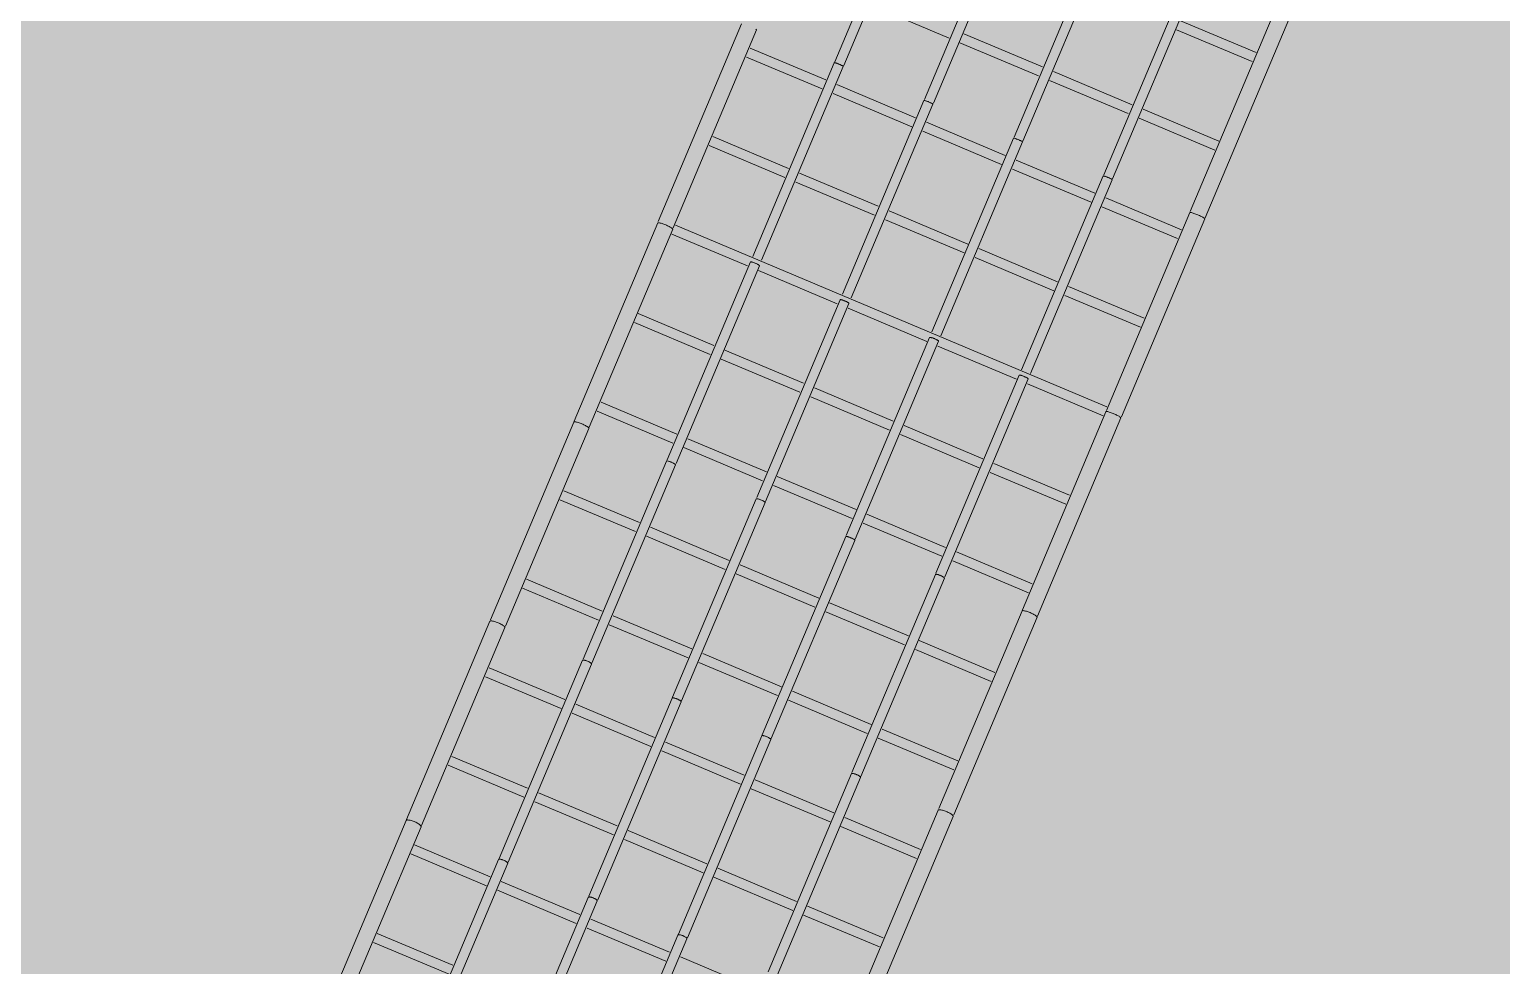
# Model space of a CAD drawing. Header units: millimetres. Extents: x -31757 to 121236, y -27283 to 59400.
# Drawn here: x 51917 to 54641, y 51794 to 53526 of the extents above; entities that cross this region are included whole.
import ezdxf

# ---------------------------------------------------------------- set-up
doc = ezdxf.new("R2010")
doc.units = ezdxf.units.MM
for name, color, linetype, lineweight in [('06_部屋の色', 8, 'Continuous', 0), ('10_見えがかり', 7, 'Continuous', 13), ('11_見えがかり（家具）', 8, 'Continuous', 9)]:
    doc.layers.add(name, color=color, linetype=linetype, lineweight=lineweight)

msp = doc.modelspace()

# ---------------------------------------------------------------- hatches: boundary and pattern name
at = {"layer": '06_部屋の色', "true_color": 0xf6e3a4}
h = msp.add_hatch(color=8, dxfattribs=at)
h.paths.add_polyline_path([(37121.8, 42081.2), (37460.6, 42484.9), (37800.4, 42887.9), (36072.4, 44348.7), (39234.8, 48988.5), (39431.2, 49276.7), (39322.7, 49373.6), (39316.9, 49378.8), (39496.9, 49642.9), (39611.1, 49540.6), (39795.6, 49811.2), (39687.3, 49908.5), (39681.5, 49913.7), (39861.6, 50178), (39975.6, 50075.3), (40009.7, 50125.4), (40040.8, 50171), (41255.9, 51953.7), (41148.6, 52052.4), (41142.8, 52057.7), (41323.5, 52322.9), (41429.2, 52225.4), (41436.5, 52218.7), (41621.7, 52490.5), (41514.7, 52589.5), (41508.9, 52594.8), (41689.8, 52860.2), (41802.5, 52755.7), (41822.1, 52784.5), (42460.9, 53721.7), (42489.9, 53764.2), (42585.7, 53895.5), (42599.7, 53914.6), (42604.4, 53920.3), (42708.9, 54045.6), (42719.4, 54058.2), (42787.8, 54136.5), (42789.9, 54138.9), (42851.9, 54248.7), (42853.6, 54251.8), (42853.6, 54251.9), (42855.9, 54255.5), (43006.4, 54494.7), (43009, 54498), (43179.6, 54718.9), (43182.4, 54721.9), (43373.5, 54925.4), (43376.6, 54928.2), (43586.3, 55112.4), (43589.7, 55114.8), (43816, 55278.1), (43817.8, 55279.1), (44024.5, 55399.8), (44060.7, 55420.9), (44277.9, 55521.2), (44317.9, 55539.6), (44543.7, 55618.6), (44585.3, 55633.1), (44817.7, 55690), (44860.4, 55700.5), (45097.2, 55734.8), (45139.9, 55741), (45140.7, 55741.1), (45144.9, 55741.3), (45427.3, 55754.9), (45483, 55754.9), (47818.2, 55754.5), (47818.4, 55903), (47818.4, 55906.5), (51414.4, 55906), (51414.2, 55759.5), (51414.2, 55754), (51454.3, 55754), (51465.9, 55754), (54573.7, 55753.6), (54613.5, 55753.6), (54615.4, 55753.6), (54621.5, 55753.6), (54623.5, 55753.5), (54625.5, 55753.4), (54626, 55753.3), (54921.2, 55738.5), (54925.4, 55737.8), (55213.9, 55693.9), (55218.1, 55692.9), (55500.8, 55620.2), (55504.7, 55618.8), (55778.8, 55518.2), (55782.5, 55516.4), (56045.2, 55388.7), (56048.5, 55386.6), (56297.2, 55233.1), (56300.2, 55230.8), (56532.3, 55053.1), (56533.1, 55052.3), (56744.8, 54853.6), (56751, 54847.7), (56772.1, 54825.8), (56777.2, 54820.5), (56821.3, 54774.8), (56991.9, 54597.6), (59427.7, 52068.4), (59746.8, 51737.1), (59781.4, 51701.1), (59794.3, 51687.7), (59792.1, 51685.6), (59685.5, 51582.1), (59787.6, 51476.3), (59791.1, 51472.7), (59705, 51389), (59196, 50899.2), (59143.7, 50847.7), (59044.4, 50949.6), (59037.6, 50956.5), (59034, 50953), (59033.8, 50952.8), (59033.1, 50952.1), (59029.9, 50949), (58743.2, 50666.6), (58401.6, 50334.7), (58400.1, 50333.3), (58394.2, 50327.5), (57903.5, 49839.6), (57892.9, 49829), (57459.3, 49402), (57563.5, 49297.4), (57566.6, 49294.3), (57502.7, 49231.4), (57154, 48880), (56803.1, 48530.9), (56319, 48038.3), (56153.9, 47871.8), (56045.6, 47978.5), (55701.8, 47631.8), (55695.6, 47625.4), (55514.2, 47438.2), (55619.3, 47335.4), (55622.9, 47331.9), (55470.9, 47175.2), (55131.2, 46829.4), (54643.1, 46321.1), (54162.4, 45825.1), (53814.8, 45458.4), (53742.7, 45383.3), (53637.7, 45483.3), (53632.6, 45488.1), (53421.1, 45267.7), (53527.7, 45166.4), (53531.3, 45163), (53479.2, 45108.7), (52996.9, 44594.7), (52522.1, 44093.2), (52295.7, 43848.7), (52189.7, 43947.7), (52184.5, 43952.5), (52071.6, 43830.4), (52067.7, 43826.3), (51742.6, 43479.6), (51737.9, 43474.5), (51735.6, 43472.1), (51731.2, 43467.3), (51729.8, 43465.8), (51272.8, 42967.2), (51268.6, 42962.6), (50788.3, 42443.3), (50777.9, 42432.1), (50470.8, 42092.4), (50464.2, 42085.1), (50122.7, 41712.2), (49662.4, 41198.3), (49653.5, 41188.4), (49653.4, 41188.2), (49652.4, 41187.1), (49194.4, 40680.5), (49188.9, 40674.4), (48872.2, 40316), (48867.4, 40310.6), (48534.9, 39939.1), (48530, 39933.5), (48072.9, 39411.1), (48066.1, 39403.3), (47608.6, 38885.3), (47437.2, 38686.8), (47550, 38588.5), (47551.8, 38587), (47406.2, 38418.2), (47073.7, 38037.8), (46615.8, 37502), (46164.6, 36979.1), (45852.2, 36608.5), (45590.5, 36302.3), (44600.9, 37138.8), (44291.6, 37400.2), (44789.6, 37987.1), (45302.9, 38587.4), (45805.3, 39170.5), (46309.8, 39751.7), (43444.8, 42248), (42931, 41656.2), (42419.5, 41062.4), (41910.1, 40466.8), (41389.8, 39853.7), (41349.7, 39806.3), (43641.2, 37870.2), (43189.5, 37333.6), (42700.5, 36748.6), (42375.7, 36357.7), (41893.4, 35773.6), (41891, 35772), (41887.6, 35772.2), (35947.6, 40658.3), (35945.8, 40661.7), (35947, 40665.4), (36615.4, 41474)])
h.paths.add_polyline_path([(52361.6, 48399.8), (52291.4, 48477.5), (52216.2, 48550.4), (52136.5, 48618.2), (52052.4, 48680.7), (51964.5, 48737.5), (51873, 48788.5), (51778.4, 48833.3), (51681.1, 48871.9), (51581.5, 48904.1), (51479.9, 48929.6), (51376.9, 48948.5), (51272.9, 48960.5), (51168.3, 48965.8), (51063.6, 48964.2), (50959.3, 48955.8), (50855.7, 48940.5), (50753.4, 48918.5), (50652.7, 48889.9), (50554, 48854.7), (50457.9, 48813.2), (50364.7, 48765.4), (50274.8, 48711.7), (50188.7, 48652.2), (50106.6, 48587.2), (50029, 48517), (49956.1, 48441.8), (49888.3, 48362.1), (49825.8, 48278), (49769, 48190.1), (49718, 48098.7), (49673.1, 48004), (49634.5, 47906.7), (49602.4, 47807.1), (49576.8, 47705.5), (49558, 47602.6), (49545.9, 47498.5), (49540.7, 47393.9), (49542.3, 47289.3), (49550.7, 47184.9), (49566, 47081.3), (49588, 46978.9), (49616.6, 46878.3), (49651.8, 46779.6), (49693.3, 46683.5), (49741, 46590.4), (49794.7, 46500.5), (49854.2, 46414.3), (49919.2, 46332.3), (49989.5, 46254.6), (50064.6, 46181.7), (50144.4, 46113.9), (50228.4, 46051.4), (50316.4, 45994.6), (50407.8, 45943.6), (50502.4, 45898.7), (50599.7, 45860.2), (50699.4, 45828), (50801, 45802.5), (50903.9, 45783.6), (51007.9, 45771.5), (51112.5, 45766.3), (51217.2, 45767.9), (51321.5, 45776.3), (51425.1, 45791.6), (51527.5, 45813.6), (51628.2, 45842.2), (51726.8, 45877.4), (51822.9, 45918.9), (51916.1, 45966.6), (52006, 46020.4), (52092.1, 46079.9), (52174.2, 46144.9), (52251.9, 46215.1), (52324.8, 46290.2), (52392.6, 46370), (52455.1, 46454.1), (52511.9, 46542), (52562.8, 46633.4), (52607.7, 46728.1), (52646.3, 46825.4), (52678.4, 46925), (52704, 47026.6), (52722.8, 47129.5), (52734.9, 47233.5), (52740.2, 47338.1), (52738.6, 47442.8), (52730.1, 47547.1), (52714.9, 47650.8), (52692.9, 47753.1), (52664.3, 47853.8), (52629.1, 47952.5), (52587.5, 48048.6), (52539.8, 48141.7), (52486.1, 48231.6), (52426.6, 48317.8)], flags=0)
at = {"layer": '10_見えがかり'}
msp.add_hatch(color=8, dxfattribs=at).paths.add_polyline_path([(42365.7, 53851.9), (42479.8, 54008.2), (42603.8, 54156.9), (42665.2, 54227.2), (42723, 54329.7), (42881.7, 54581.9), (43063.8, 54817.6), (43267.7, 55034.8), (43491.5, 55231.4), (43733.1, 55405.6), (43990.3, 55555.9), (44260.8, 55680.7), (44542, 55779), (44831.3, 55849.9), (45113.4, 55890.8), (45126.1, 55892.6), (45423.7, 55906.9), (47816.4, 55906.5), (52850.6, 55905.8), (53007.7, 55905.8), (53241.3, 55905.8), (54357.6, 55905.6), (54625.4, 55905.6), (54627.5, 55905.5), (55040.7, 55905.4), (55250.6, 55873.5), (55555.2, 55795.2), (55850.5, 55686.8), (56133.5, 55549.2), (56401.1, 55384), (56650.9, 55192.8), (56879.6, 54978), (60015.9, 51721.4), (59993.6, 51699.9), (60382.1, 51296.5), (60274, 51192.5), (59901.1, 51579.6), (59829.4, 51510), (59704.9, 51389), (59196, 50899.2), (58999.5, 50705.7), (58849.5, 50557.9), (58500.7, 50219.1), (57999.8, 49721), (57502.7, 49231.4), (57154, 48880), (57142.7, 48868.8), (56815.3, 48543.2), (56309.1, 48028.2), (56152.5, 47870.4), (55810.5, 47525.5), (55485.3, 47190), (55131.2, 46829.4), (54643.1, 46321.1), (54162.4, 45825.1), (53814.8, 45458.4), (53606.4, 45241.3), (53532.7, 45164.4), (53479.2, 45108.7), (52996.9, 44594.7), (52522, 44093.2), (52294.3, 43847.3), (52178.7, 43722.5), (51847.2, 43368.9), (51380.5, 42859.8), (50890.2, 42329.6), (50576.8, 41983), (50235.5, 41610.4), (49818, 41144.2), (49765.3, 41085.3), (49302.1, 40573), (48967.5, 40194.4), (48644.2, 39833.2), (48180.1, 39302.8), (47722.9, 38785.1), (47553.1, 38588.5), (47392.7, 38402.7), (47073.7, 38037.8), (46615.8, 37502), (46164.6, 36979.1), (45838.8, 36592.9), (45535.2, 36237.6), (45072.4, 35683.3), (44616.2, 35141.8), (44319.2, 34781), (43995.5, 34393), (43550.1, 33846.7), (43111.2, 33313.5), (42801, 32927.8), (42488.3, 32544), (42053.7, 31998.2), (41611.1, 31447.6), (41310.8, 31065.1), (41007.9, 30684.7), (40574.4, 30126.9), (40138.2, 29571.3), (39909.1, 29272.3), (39891.6, 29285.9), (39872.6, 29261.3), (32761.7, 34756.3), (32608.6, 34882.9), (32463.8, 35019.5), (32328.3, 35165.4), (32202.6, 35319.9), (32087.4, 35482.2), (31983, 35651.8), (31890.1, 35827.9), (31808.8, 36009.7), (31739.7, 36196.4), (31683.1, 36387.3), (31639, 36581.5), (31607.8, 36778.1), (31589.6, 36976.4), (31584.5, 37175.4), (31592.4, 37374.4), (31613.3, 37572.4), (31647.3, 37768.6), (31694, 37962.1), (31753.3, 38152.2), (31825, 38338), (31895.9, 38490.9), (32118.9, 38816.4), (32136.5, 38844), (35925.4, 44403), (36028.1, 44553.6), (36318, 44979), (36378.3, 45067.4), (36524.9, 45282.6), (37696.6, 47001.6), (39118.1, 49087.1), (39858, 50172.7), (39862.7, 50179.7), (40319.1, 50849.2), (40623.3, 51295.5), (40989.2, 51832.4), (41141.4, 52055.7), (41297.5, 52284.7)])

# ---------------------------------------------------------------- linework, layer by layer
at = {"layer": '11_見えがかり（家具）'}
for points in [[(53407.2, 53466.1), (53561.7, 53832.9)], [(53578.3, 53825.9), (53423.8, 53459.2)], [(53573.1, 53396.3), (53727.6, 53763)], [(53744.2, 53756), (53589.7, 53389.3)], [(53739, 53326.4), (53893.5, 53693.1), (53893.5, 53693.2), (53893.8, 53693.2)], [(53893.8, 53693.2), (53894.1, 53693.1), (53894.6, 53692.9), (53895.3, 53692.7), (53896, 53692.5), (53896.9, 53692.2), (53897.9, 53691.8), (53898.9, 53691.4), (53899.9, 53691), (53901, 53690.6), (53902, 53690.2), (53903, 53689.7), (53904, 53689.3), (53905, 53688.8), (53906, 53688.4), (53906.9, 53688), (53907.8, 53687.5), (53908.5, 53687.2), (53909.1, 53686.9), (53909.5, 53686.6), (53909.9, 53686.4), (53910, 53686.2), (53910.1, 53686.2), (53755.6, 53319.4)], [(53904.9, 53256.5), (54059.3, 53623.3)], [(54075.9, 53616.3), (53921.5, 53249.5)], [(53618.7, 53509.8), (53473.1, 53571.1)], [(53080.7, 53170.2), (53235, 53536.5)], [(54046.8, 53541.9), (54186.8, 53482.9)], [(54065.2, 53189), (54219.7, 53555.7), (54219.8, 53555.8), (54220.2, 53555.8)], [(54220.2, 53555.8), (54220.8, 53555.6), (54221.6, 53555.4), (54222.7, 53555.1), (54224, 53554.6), (54225.5, 53554.1), (54227.1, 53553.5), (54228.8, 53552.8), (54230.5, 53552.2), (54232.2, 53551.5), (54233.9, 53550.8), (54235.5, 53550.1), (54237.3, 53549.3), (54239, 53548.6), (54240.6, 53547.8), (54242.2, 53547.1), (54243.6, 53546.4), (54244.8, 53545.8), (54245.8, 53545.2), (54246.5, 53544.8), (54247, 53544.5), (54247.3, 53544.2), (54247.3, 53544.1), (54092.9, 53177.4)], [(53261.2, 53526.3), (53261.9, 53525.8), (53262.4, 53525.4), (53262.6, 53525.1), (53262.7, 53524.9), (53108.4, 53158.6)], [(53646, 53517.8), (53791.6, 53456.5)], [(54179.9, 53466.3), (54039.8, 53525.3)], [(53250.8, 53491.4), (53390.8, 53432.4)], [(53784.6, 53439.9), (53639, 53501.2)], [(53383.8, 53415.8), (53243.8, 53474.8)], [(53255.4, 53105.8), (53406.4, 53464.3), (53406.5, 53464.4)], [(53406.5, 53464.4), (53406.8, 53464.4), (53407.1, 53464.4), (53407.7, 53464.3), (53408.3, 53464.1), (53409.1, 53463.9), (53410, 53463.6), (53411, 53463.3), (53412, 53462.9), (53413.1, 53462.5), (53414.1, 53462.1), (53415.1, 53461.7), (53416.1, 53461.2), (53417.1, 53460.8), (53418.1, 53460.3), (53419.1, 53459.8), (53420, 53459.4), (53420.8, 53458.9), (53421.6, 53458.5), (53422.1, 53458.2), (53422.6, 53457.9), (53422.9, 53457.6), (53423, 53457.4), (53423, 53457.3), (53272, 53098.8)], [(53411.1, 53423.9), (53556.7, 53362.5)], [(53950.5, 53370), (53804.9, 53431.4)], [(53811.9, 53447.9), (53957.5, 53386.6)], [(53549.7, 53345.9), (53404.1, 53407.3)], [(53421.3, 53036), (53572.3, 53394.4), (53572.4, 53394.5)], [(53572.4, 53394.5), (53572.7, 53394.5), (53573, 53394.5), (53573.6, 53394.4), (53574.2, 53394.2), (53575, 53394), (53575.9, 53393.7), (53576.9, 53393.4), (53577.9, 53393), (53578.9, 53392.6), (53580, 53392.2), (53581, 53391.8), (53582, 53391.4), (53583, 53390.9), (53584, 53390.4), (53585, 53390), (53585.9, 53389.5), (53586.7, 53389.1), (53587.4, 53388.7), (53588, 53388.3), (53588.5, 53388), (53588.7, 53387.7), (53588.9, 53387.6), (53588.9, 53387.4), (53437.9, 53029)], [(53977.8, 53378.1), (54117.8, 53319.1)], [(53577, 53354), (53722.6, 53292.7)], [(54110.9, 53302.5), (53970.8, 53361.5)], [(53181.7, 53327.6), (53321.8, 53268.6)], [(53715.6, 53276.1), (53570, 53337.4)], [(53587.2, 52966.1), (53738.2, 53324.5), (53738.3, 53324.6)], [(53738.3, 53324.6), (53738.5, 53324.7), (53738.9, 53324.6), (53739.4, 53324.5), (53740.1, 53324.4), (53740.9, 53324.1), (53741.8, 53323.8), (53742.8, 53323.5), (53743.8, 53323.1), (53744.8, 53322.7), (53745.9, 53322.3), (53746.9, 53321.9), (53747.9, 53321.5), (53748.9, 53321), (53749.9, 53320.6), (53750.9, 53320.1), (53751.8, 53319.6), (53752.6, 53319.2), (53753.3, 53318.8), (53753.9, 53318.4), (53754.3, 53318.1), (53754.6, 53317.9), (53754.8, 53317.7), (53754.8, 53317.6), (53603.8, 52959.1)], [(53314.8, 53252), (53174.8, 53311)], [(53342.1, 53260), (53487.7, 53198.7)], [(53881.5, 53206.2), (53735.9, 53267.5)], [(53742.9, 53284.1), (53888.5, 53222.8)], [(53480.7, 53182.1), (53335.1, 53243.5)], [(53753.1, 52896.2), (53904.1, 53254.7), (53904.2, 53254.7)], [(53904.2, 53254.7), (53904.4, 53254.8), (53904.8, 53254.7), (53905.3, 53254.6), (53906, 53254.5), (53906.8, 53254.3), (53907.7, 53254), (53908.6, 53253.6), (53909.7, 53253.3), (53910.7, 53252.9), (53911.7, 53252.5), (53912.7, 53252), (53913.7, 53251.6), (53914.8, 53251.2), (53915.8, 53250.7), (53916.7, 53250.2), (53917.7, 53249.8), (53918.5, 53249.3), (53919.2, 53248.9), (53919.8, 53248.6), (53920.2, 53248.2), (53920.5, 53248), (53920.7, 53247.8), (53920.7, 53247.7), (53769.7, 52889.2)], [(53908.8, 53214.2), (54048.8, 53155.2)], [(53508, 53190.2), (53653.6, 53128.8)], [(54041.8, 53138.7), (53901.8, 53197.7)], [(53910.2, 52820.8), (54064.4, 53187.1), (54064.6, 53187.3), (54065, 53187.3), (54065.6, 53187.2), (54066.5, 53187.1), (54067.6, 53186.8), (54068.9, 53186.4), (54070.4, 53186), (54072, 53185.4), (54073.7, 53184.8), (54075.5, 53184.1), (54077.2, 53183.4), (54078.9, 53182.7), (54080.5, 53182), (54082.2, 53181.3), (54083.9, 53180.5), (54085.5, 53179.7), (54087.1, 53178.9), (54088.5, 53178.2), (54089.7, 53177.5), (54090.6, 53176.9), (54091.3, 53176.4), (54091.8, 53176), (54092.1, 53175.7), (54092.1, 53175.5), (53937.8, 52809.2)], [(52925.3, 52801.3), (53079.8, 53167.9)], [(53079.8, 53167.9), (53080, 53168.1), (53080.4, 53168.2), (53081, 53168.2), (53081.9, 53168.1), (53083.1, 53167.9), (53084.4, 53167.6), (53085.9, 53167.2), (53087.6, 53166.7), (53089.3, 53166.1), (53091, 53165.4), (53092.7, 53164.8), (53094.4, 53164.1), (53096.1, 53163.4), (53097.8, 53162.6), (53099.4, 53161.8), (53101.1, 53161), (53102.6, 53160.2), (53103.9, 53159.4), (53105.1, 53158.6), (53106, 53158), (53106.7, 53157.4), (53107.2, 53156.9), (53107.4, 53156.5), (53107.4, 53156.3), (52952.9, 52789.6)], [(53112.7, 53163.8), (53910.8, 52827.6)], [(53646.6, 53112.3), (53501, 53173.6)], [(53245.8, 53088.2), (53105.8, 53147.2)], [(53096.9, 52729.4), (53251.2, 53095.7)], [(53251.2, 53095.7), (53251.3, 53095.8), (53251.5, 53095.9), (53251.9, 53095.9), (53252.5, 53095.8), (53253.2, 53095.7), (53254, 53095.5), (53254.9, 53095.3), (53255.8, 53095), (53256.9, 53094.6), (53257.9, 53094.2), (53259, 53093.8), (53260, 53093.4), (53261, 53093), (53262, 53092.5), (53263, 53092), (53264, 53091.5), (53264.9, 53091.1), (53265.7, 53090.6), (53266.4, 53090.1), (53266.9, 53089.7), (53267.4, 53089.4), (53267.6, 53089.1), (53267.8, 53088.9), (53267.8, 53088.7), (53113.5, 52722.4)], [(53812.5, 53042.4), (53666.9, 53103.7)], [(53673.9, 53120.3), (53819.5, 53059)], [(53411.7, 53018.3), (53266.1, 53079.6)], [(53839.8, 53050.4), (53979.8, 52991.4)], [(53262.8, 52659.5), (53417.1, 53025.8)], [(53417.1, 53025.8), (53417.2, 53025.9), (53417.4, 53026), (53417.8, 53026), (53418.4, 53026), (53419, 53025.8), (53419.8, 53025.6), (53420.7, 53025.4), (53421.7, 53025.1), (53422.8, 53024.7), (53423.8, 53024.3), (53424.8, 53023.9), (53425.9, 53023.5), (53426.8, 53023.1), (53427.9, 53022.6), (53428.9, 53022.2), (53429.8, 53021.7), (53430.8, 53021.2), (53431.6, 53020.7), (53432.3, 53020.3), (53432.8, 53019.9), (53433.2, 53019.5), (53433.5, 53019.2), (53433.6, 53019), (53433.6, 53018.8), (53279.4, 52652.6)], [(53972.8, 52974.8), (53832.8, 53033.8)], [(53043.7, 53000), (53183.8, 52940.9)], [(53577.6, 52948.4), (53432, 53009.8)], [(53176.8, 52924.4), (53036.7, 52983.4)], [(53204.1, 52932.4), (53349.7, 52871.1)], [(53428.6, 52589.7), (53582.9, 52955.9)], [(53582.9, 52955.9), (53583.1, 52956.1), (53583.3, 52956.1), (53583.7, 52956.1), (53584.2, 52956.1), (53584.9, 52956), (53585.7, 52955.8), (53586.6, 52955.5), (53587.6, 52955.2), (53588.6, 52954.9), (53589.7, 52954.5), (53590.7, 52954.1), (53591.7, 52953.7), (53592.7, 52953.2), (53593.7, 52952.8), (53594.8, 52952.3), (53595.7, 52951.8), (53596.6, 52951.3), (53597.5, 52950.8), (53598.1, 52950.4), (53598.7, 52950), (53599.1, 52949.6), (53599.4, 52949.4), (53599.5, 52949.1), (53599.5, 52949), (53445.2, 52582.7)], [(53743.5, 52878.6), (53597.9, 52939.9)], [(53342.7, 52854.5), (53197.1, 52915.8)], [(53594.5, 52519.8), (53748.8, 52886.1)], [(53748.8, 52886.1), (53748.9, 52886.2), (53749.2, 52886.3), (53749.6, 52886.3), (53750.1, 52886.2), (53750.8, 52886.1), (53751.6, 52885.9), (53752.5, 52885.6), (53753.5, 52885.3), (53754.5, 52885), (53755.6, 52884.6), (53756.6, 52884.2), (53757.6, 52883.8), (53758.6, 52883.3), (53759.6, 52882.9), (53760.6, 52882.4), (53761.6, 52881.9), (53762.5, 52881.4), (53763.3, 52881), (53764, 52880.5), (53764.6, 52880.1), (53765, 52879.8), (53765.3, 52879.5), (53765.4, 52879.3), (53765.4, 52879.1), (53611.1, 52512.8)], [(53370, 52862.5), (53515.6, 52801.2)], [(53903.8, 52811), (53763.8, 52870)], [(52974.7, 52836.1), (53114.8, 52777.1)], [(53508.6, 52784.6), (53363, 52845.9)], [(52770.4, 52433.4), (52924.5, 52799.3), (52924.7, 52799.6), (52925.2, 52799.8)], [(52925.2, 52799.8), (52925.9, 52799.8), (52926.8, 52799.8), (52927.9, 52799.7), (52929.3, 52799.4), (52930.8, 52799), (52932.5, 52798.6), (52934.2, 52798), (52936, 52797.4), (52937.7, 52796.7), (52939.4, 52796), (52941, 52795.3), (52942.7, 52794.5), (52944.4, 52793.7), (52946, 52792.9), (52947.5, 52792), (52948.8, 52791.2), (52950, 52790.4), (52950.9, 52789.6), (52951.6, 52789), (52952, 52788.5), (52952.2, 52788), (52952.1, 52787.7), (52798, 52421.8)], [(53107.8, 52760.5), (52967.7, 52819.5)], [(53754.8, 52451.9), (53909.2, 52818.5)], [(53909.2, 52818.5), (53909.4, 52818.7), (53909.8, 52818.8), (53910.5, 52818.9), (53911.4, 52818.8), (53912.5, 52818.6), (53913.8, 52818.2), (53915.3, 52817.8), (53917, 52817.3), (53918.7, 52816.7), (53920.4, 52816.1), (53922.2, 52815.4), (53923.8, 52814.7), (53925.5, 52814), (53927.2, 52813.2), (53928.9, 52812.4), (53930.5, 52811.6), (53932, 52810.8), (53933.4, 52810), (53934.5, 52809.3), (53935.5, 52808.6), (53936.2, 52808), (53936.6, 52807.5), (53936.8, 52807.2), (53936.8, 52806.9), (53782.4, 52440.3)], [(53135.1, 52768.6), (53280.7, 52707.3)], [(53674.5, 52714.7), (53528.9, 52776.1)], [(53535.9, 52792.7), (53681.5, 52731.3)], [(53273.7, 52690.7), (53128.1, 52752)], [(52941.4, 52360.4), (53095.9, 52727.1)], [(53095.9, 52727.1), (53096, 52727.3), (53096.3, 52727.4), (53096.7, 52727.4), (53097.3, 52727.4), (53098, 52727.3), (53098.8, 52727.2), (53099.7, 52726.9), (53100.7, 52726.6), (53101.7, 52726.3), (53102.8, 52725.9), (53103.8, 52725.5), (53104.8, 52725.1), (53105.8, 52724.7), (53106.8, 52724.2), (53107.9, 52723.7), (53108.8, 52723.2), (53109.7, 52722.7), (53110.5, 52722.2), (53111.2, 52721.7), (53111.7, 52721.3), (53112.1, 52720.9), (53112.4, 52720.6), (53112.5, 52720.3), (53112.5, 52720.1), (52958, 52353.4)], [(53701.7, 52722.8), (53841.8, 52663.8)], [(53301, 52698.7), (53446.6, 52637.4)], [(53834.8, 52647.2), (53694.8, 52706.2)], [(52905.7, 52672.3), (53045.8, 52613.3)], [(53439.6, 52620.8), (53294, 52682.1)], [(53038.8, 52596.7), (52898.7, 52655.7)], [(53107.3, 52290.5), (53261.8, 52657.2)], [(53261.8, 52657.2), (53261.9, 52657.4), (53262.2, 52657.5), (53262.6, 52657.5), (53263.2, 52657.5), (53263.9, 52657.4), (53264.7, 52657.3), (53265.6, 52657.1), (53266.6, 52656.8), (53267.6, 52656.4), (53268.7, 52656.1), (53269.7, 52655.7), (53270.7, 52655.3), (53271.7, 52654.8), (53272.7, 52654.4), (53273.7, 52653.9), (53274.7, 52653.4), (53275.6, 52652.8), (53276.4, 52652.3), (53277.1, 52651.9), (53277.6, 52651.4), (53278, 52651), (53278.3, 52650.7), (53278.4, 52650.4), (53278.4, 52650.2), (53123.9, 52283.5)], [(53066.1, 52604.8), (53211.7, 52543.4)], [(53605.5, 52550.9), (53459.9, 52612.2)], [(53466.8, 52628.8), (53612.5, 52567.5)], [(53204.7, 52526.8), (53059.1, 52588.2)], [(53273.2, 52220.6), (53427.7, 52587.4)], [(53427.7, 52587.4), (53427.8, 52587.5), (53428.1, 52587.6), (53428.5, 52587.7), (53429, 52587.7), (53429.7, 52587.6), (53430.6, 52587.4), (53431.5, 52587.2), (53432.5, 52586.9), (53433.5, 52586.6), (53434.6, 52586.2), (53435.6, 52585.8), (53436.6, 52585.4), (53437.6, 52585), (53438.6, 52584.5), (53439.6, 52584), (53440.6, 52583.5), (53441.5, 52583), (53442.3, 52582.5), (53443, 52582), (53443.5, 52581.6), (53443.9, 52581.2), (53444.2, 52580.8), (53444.3, 52580.6), (53444.3, 52580.4), (53289.8, 52213.7)], [(53632.7, 52559), (53772.8, 52500)], [(53232, 52534.9), (53377.6, 52473.6)], [(53765.8, 52483.4), (53625.7, 52542.4)], [(52836.7, 52508.5), (52976.8, 52449.5)], [(53370.6, 52457), (53225, 52518.3)], [(53439.1, 52150.8), (53593.6, 52517.5)], [(53593.6, 52517.5), (53593.7, 52517.6), (53594, 52517.7), (53594.4, 52517.8), (53594.9, 52517.8), (53595.6, 52517.7), (53596.4, 52517.5), (53597.4, 52517.3), (53598.4, 52517), (53599.4, 52516.7), (53600.5, 52516.3), (53601.5, 52515.9), (53602.5, 52515.5), (53603.5, 52515.1), (53604.5, 52514.6), (53605.5, 52514.1), (53606.5, 52513.6), (53607.4, 52513.1), (53608.2, 52512.6), (53608.9, 52512.1), (53609.4, 52511.7), (53609.8, 52511.3), (53610.1, 52511), (53610.2, 52510.7), (53610.1, 52510.5), (53455.7, 52143.8)], [(52969.8, 52432.9), (52829.7, 52491.9)], [(52997.1, 52440.9), (53142.7, 52379.6)], [(53536.5, 52387.1), (53390.9, 52448.4)], [(53397.8, 52465), (53543.5, 52403.7)], [(53599.8, 52084), (53753.9, 52449.9), (53754.1, 52450.2), (53754.6, 52450.4)], [(53754.6, 52450.4), (53755.3, 52450.5), (53756.2, 52450.4), (53757.4, 52450.3), (53758.7, 52450), (53760.3, 52449.7), (53761.9, 52449.2), (53763.6, 52448.6), (53765.4, 52448), (53767.1, 52447.3), (53768.8, 52446.7), (53770.5, 52445.9), (53772.1, 52445.2), (53773.8, 52444.3), (53775.4, 52443.5), (53776.9, 52442.6), (53778.3, 52441.8), (53779.4, 52441), (53780.3, 52440.3), (53781, 52439.6), (53781.4, 52439.1), (53781.6, 52438.6), (53781.6, 52438.3), (53627.4, 52072.4)], [(52614.9, 52064.2), (52769.2, 52430.7), (52769.5, 52431), (52770, 52431.3)], [(52770, 52431.3), (52770.7, 52431.4), (52771.6, 52431.5), (52772.8, 52431.4), (52774.2, 52431.2), (52775.8, 52430.9), (52777.4, 52430.4), (52779.2, 52429.9), (52780.9, 52429.3), (52782.7, 52428.7), (52784.4, 52428), (52786, 52427.3), (52787.7, 52426.5), (52789.3, 52425.6), (52790.9, 52424.7), (52792.4, 52423.8), (52793.7, 52423), (52794.9, 52422.1), (52795.7, 52421.3), (52796.4, 52420.6), (52796.8, 52420), (52796.9, 52419.5), (52796.9, 52419.1), (52642.6, 52052.7)], [(53135.7, 52363), (52990.1, 52424.4)], [(53563.7, 52395.1), (53703.8, 52336.1)], [(53163, 52371.1), (53308.6, 52309.7)], [(53696.8, 52319.5), (53556.7, 52378.6)], [(52767.7, 52344.7), (52907.8, 52285.7)], [(52786.1, 51991.7), (52940.6, 52358.5), (52940.8, 52358.7), (52941.1, 52358.9)], [(52941.1, 52358.9), (52941.5, 52358.9), (52942.1, 52359), (52942.8, 52358.9), (52943.6, 52358.8), (52944.6, 52358.6), (52945.6, 52358.3), (52946.6, 52358), (52947.7, 52357.7), (52948.7, 52357.3), (52949.7, 52356.9), (52950.7, 52356.4), (52951.7, 52356), (52952.7, 52355.4), (52953.7, 52354.9), (52954.6, 52354.4), (52955.4, 52353.9), (52956, 52353.3), (52956.6, 52352.9), (52956.9, 52352.4), (52957.2, 52352.1), (52957.3, 52351.8), (52957.2, 52351.5), (52802.8, 51984.9)], [(53301.6, 52293.1), (53156, 52354.5)], [(52900.8, 52269.1), (52760.7, 52328.1)], [(52952, 51921.8), (53106.5, 52288.6), (53106.7, 52288.8), (53107, 52289)], [(53107, 52289), (53107.4, 52289.1), (53108, 52289.1), (53108.7, 52289), (53109.5, 52288.9), (53110.4, 52288.7), (53111.4, 52288.5), (53112.5, 52288.1), (53113.6, 52287.8), (53114.6, 52287.4), (53115.6, 52287), (53116.6, 52286.6), (53117.6, 52286.1), (53118.6, 52285.6), (53119.6, 52285), (53120.4, 52284.5), (53121.2, 52284), (53121.9, 52283.5), (53122.4, 52283), (53122.8, 52282.6), (53123.1, 52282.2), (53123.1, 52281.9), (53123.1, 52281.6), (52968.7, 51915)], [(53467.5, 52223.3), (53321.9, 52284.6)], [(53328.8, 52301.2), (53474.4, 52239.9)], [(53066.7, 52199.2), (52921.1, 52260.5)], [(52928.1, 52277.1), (53073.7, 52215.8)], [(53494.7, 52231.3), (53634.8, 52172.3)], [(53093.9, 52207.2), (53239.6, 52145.9)], [(53117.9, 51852), (53272.4, 52218.8), (53272.6, 52219), (53272.9, 52219.1)], [(53272.9, 52219.1), (53273.3, 52219.2), (53273.9, 52219.2), (53274.6, 52219.2), (53275.4, 52219), (53276.3, 52218.8), (53277.3, 52218.6), (53278.4, 52218.3), (53279.4, 52217.9), (53280.5, 52217.5), (53281.5, 52217.1), (53282.5, 52216.7), (53283.5, 52216.2), (53284.5, 52215.7), (53285.4, 52215.2), (53286.3, 52214.6), (53287.1, 52214.1), (53287.8, 52213.6), (53288.3, 52213.1), (53288.7, 52212.7), (53288.9, 52212.3), (53289, 52212), (53289, 52211.8), (53134.6, 51845.2)], [(53627.8, 52155.7), (53487.7, 52214.7)], [(52698.7, 52180.8), (52838.8, 52121.8)], [(53232.6, 52129.3), (53087, 52190.7)], [(52831.8, 52105.3), (52691.7, 52164.3)], [(53283.8, 51782.1), (53438.3, 52148.9), (53438.4, 52149.1), (53438.7, 52149.2)], [(53438.7, 52149.2), (53439.2, 52149.3), (53439.7, 52149.3), (53440.4, 52149.3), (53441.3, 52149.2), (53442.2, 52149), (53443.2, 52148.7), (53444.3, 52148.4), (53445.3, 52148), (53446.4, 52147.6), (53447.4, 52147.2), (53448.4, 52146.8), (53449.4, 52146.3), (53450.4, 52145.8), (53451.3, 52145.3), (53452.2, 52144.8), (53453, 52144.2), (53453.7, 52143.7), (53454.2, 52143.2), (53454.6, 52142.8), (53454.8, 52142.4), (53454.9, 52142.1), (53454.9, 52141.9), (53300.5, 51775.3)], [(53398.5, 52059.5), (53252.8, 52120.8)], [(53259.8, 52137.4), (53405.4, 52076)], [(52997.7, 52035.4), (52852.1, 52096.7)], [(52859.1, 52113.3), (53004.7, 52052)], [(52460, 51696.6), (52613.9, 52061.9), (52614.1, 52062.4), (52614.5, 52062.7)], [(52614.5, 52062.7), (52615.1, 52063), (52616, 52063.1), (52617.1, 52063.1), (52618.4, 52063), (52619.9, 52062.8), (52621.6, 52062.5), (52623.3, 52062), (52625.1, 52061.5), (52626.9, 52060.9), (52628.7, 52060.2), (52630.3, 52059.5), (52631.9, 52058.7), (52633.6, 52057.9), (52635.2, 52057), (52636.7, 52056.1), (52638.1, 52055.2), (52639.2, 52054.2), (52640.2, 52053.4), (52641, 52052.5), (52641.4, 52051.8), (52641.7, 52051.2), (52641.7, 52050.6), (52487.6, 51685)], [(53425.7, 52067.5), (53565.8, 52008.5)], [(53444.3, 51714.9), (53598.6, 52081.3), (53598.9, 52081.7), (53599.4, 52081.9)], [(53599.4, 52081.9), (53600.1, 52082.1), (53601.1, 52082.1), (53602.2, 52082), (53603.6, 52081.8), (53605.2, 52081.5), (53606.8, 52081.1), (53608.6, 52080.5), (53610.4, 52079.9), (53612.1, 52079.3), (53613.8, 52078.6), (53615.4, 52077.9), (53617.1, 52077.1), (53618.8, 52076.2), (53620.4, 52075.4), (53621.8, 52074.5), (53623.2, 52073.6), (53624.3, 52072.7), (53625.2, 52071.9), (53625.8, 52071.2), (53626.2, 52070.6), (53626.4, 52070.1), (53626.3, 52069.7), (53472, 51703.4)], [(53024.9, 52043.4), (53170.6, 51982.1)], [(53558.8, 51991.9), (53418.7, 52050.9)], [(52629.7, 52017), (52769.8, 51958)], [(53163.6, 51965.5), (53018, 52026.8)], [(52762.8, 51941.4), (52622.7, 52000.4)], [(52634.4, 51631.4), (52785.3, 51989.8)], [(52785.3, 51989.8), (52785.5, 51990.1), (52785.7, 51990.3), (52786.1, 51990.4), (52786.6, 51990.5), (52787.3, 51990.5), (52788, 51990.5), (52788.9, 51990.3), (52789.9, 51990.1), (52791, 51989.9), (52792.1, 51989.5), (52793.1, 51989.2), (52794.2, 51988.7), (52795.2, 51988.3), (52796.2, 51987.9), (52797.1, 51987.4), (52798.1, 51986.8), (52799, 51986.3), (52799.8, 51985.7), (52800.5, 51985.2), (52801.1, 51984.7), (52801.6, 51984.2), (52801.9, 51983.7), (52802, 51983.3), (52802, 51983), (52651, 51624.5)], [(53329.4, 51895.6), (53183.8, 51957)], [(53190.8, 51973.6), (53336.4, 51912.2)], [(52928.7, 51871.6), (52783.1, 51932.9)], [(52790, 51949.5), (52935.7, 51888.1)], [(52800.3, 51561.6), (52951.2, 51919.9)], [(52951.2, 51919.9), (52951.4, 51920.2), (52951.6, 51920.4), (52952, 51920.5), (52952.5, 51920.6), (52953.1, 51920.6), (52953.9, 51920.6), (52954.8, 51920.5), (52955.8, 51920.3), (52956.9, 51920), (52957.9, 51919.7), (52959, 51919.3), (52960.1, 51918.9), (52961.1, 51918.4), (52962.1, 51918), (52963, 51917.5), (52964, 51917), (52964.9, 51916.4), (52965.7, 51915.9), (52966.4, 51915.3), (52967, 51914.8), (52967.5, 51914.3), (52967.7, 51913.9), (52967.9, 51913.5), (52967.9, 51913.2), (52816.8, 51554.6)], [(53356.7, 51903.7), (53496.8, 51844.7)], [(52955.9, 51879.6), (53101.6, 51818.3)], [(53489.8, 51828.1), (53349.7, 51887.1)], [(52560.7, 51853.2), (52700.8, 51794.2)], [(53094.6, 51801.7), (52948.9, 51863)], [(52966.2, 51491.7), (53117.1, 51850.1)], [(53117.1, 51850.1), (53117.2, 51850.3), (53117.5, 51850.5), (53117.9, 51850.7), (53118.4, 51850.8), (53119, 51850.8), (53119.8, 51850.7), (53120.7, 51850.6), (53121.7, 51850.4), (53122.8, 51850.1), (53123.8, 51849.8), (53124.9, 51849.4), (53126, 51849), (53127, 51848.6), (53127.9, 51848.1), (53128.9, 51847.6), (53129.9, 51847.1), (53130.8, 51846.5), (53131.6, 51846), (53132.3, 51845.4), (53132.9, 51844.9), (53133.3, 51844.4), (53133.6, 51844), (53133.8, 51843.6), (53133.8, 51843.3), (52982.7, 51484.7)], [(52693.8, 51777.6), (52553.7, 51836.6)], [(53121.8, 51809.7), (53267.4, 51748.4)]]:
    msp.add_lwpolyline(points, dxfattribs=at)

doc.saveas('drawing.dxf')
